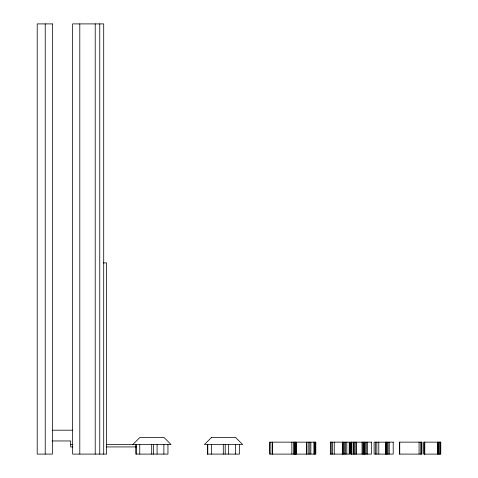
<?xml version="1.0" encoding="UTF-8"?>
<svg xmlns="http://www.w3.org/2000/svg" width="478" height="478" viewBox="0 0 478 478"><rect width="100%" height="100%" fill="white"/><g stroke="black" fill="none" stroke-linecap="round" stroke-linejoin="round"><path stroke-width="0.72" d="M132.818 444.54L139.988 437.37L163.888 437.37L171.058 444.54L106.385 444.54M103.29 262.9L106.576 262.9L106.576 454.1L72.632 454.1L72.632 23.9L103.702 23.9L103.702 454.1M52.694 430.2L72.59 430.2M52.09 440.955L70.678 440.955L70.678 446.93L72.907 446.93M330.184 442.15L349.466 442.15L349.442 454.1L330.184 454.1M371.316 442.15L371.388 454.1L350.894 454.1L350.894 442.15L371.388 442.15M70.678 444.54L72.907 444.54M106.385 446.93L136.14 446.93M440.561 442.15L440.561 454.1M439.234 442.15L439.234 454.1M438.756 442.15L438.756 454.1M438.039 442.15L438.039 454.1M437.693 442.15L437.693 454.1M424.781 442.15L424.781 454.1M424.273 442.15L424.273 454.1M424.076 442.15L424.076 454.1M421.626 442.15L421.626 454.1M420.765 442.15L420.765 454.1M419.075 442.15L419.075 454.1M399.733 442.15L399.733 454.1M389.247 442.15L389.247 454.1M388.082 442.15L388.082 454.1M387.162 442.15L387.162 454.1M386.505 442.15L386.505 454.1M386.11 442.15L386.11 454.1M385.979 442.15L385.979 454.1M385.889 442.15L385.889 454.1M378.791 442.15L378.791 454.1M376.837 442.15L376.837 454.1M375.355 442.15L375.355 454.1M367.427 442.15L367.427 454.1M366.256 442.15L366.256 454.1M365.21 442.15L365.21 454.1M364.469 442.15L364.469 454.1M364.021 442.15L364.021 454.1M363.824 442.15L363.824 454.1M362.951 442.15L362.951 454.1M362.043 442.15L362.043 454.1M356.403 442.15L356.403 454.1M355.805 442.15L355.805 454.1M354.395 442.15L354.395 454.1M353.415 442.15L353.415 454.1M353.248 442.15L353.248 454.1M351.778 442.15L351.778 454.1M351.641 442.15L351.641 454.1M351.151 442.15L351.151 454.1M350.918 442.15L350.918 454.1M349.209 442.15L349.209 454.1M346.789 442.15L346.789 454.1M345.534 442.15L345.534 454.1M344.333 442.15L344.333 454.1M343.413 442.15L343.413 454.1M342.756 442.15L342.756 454.1M342.362 442.15L342.362 454.1M342.326 442.15L342.326 454.1M334.247 442.15L334.247 454.1M332.467 442.15L332.467 454.1M331.2 442.15L331.2 454.1M330.435 442.15L330.435 454.1M315.217 442.15L315.217 454.1M314.661 442.15L314.661 454.1M313.915 442.15L313.915 454.1M310.855 442.15L310.855 454.1M309.78 442.15L309.78 454.1M308.19 442.15L308.19 454.1M306.745 442.15L306.745 454.1M306.464 442.15L306.416 454.1M296.031 442.15L296.031 454.1M295.984 442.15L295.984 454.1M295.864 442.15L295.864 454.1M295.028 442.15L295.028 454.1M294.699 442.15L294.699 454.1M294.412 442.15L294.412 454.1M293.558 442.15L293.558 454.1M291.861 442.15L291.861 454.1M272.52 442.15L272.52 454.1M272.149 442.15L272.149 454.1M270.094 442.15L270.094 454.1M239.544 444.54L239.544 454.1L207.518 454.1L207.554 444.54M235.481 444.54L235.481 454.1M228.669 444.54L228.669 454.1M225.204 444.54L225.204 454.1M223.292 444.54L223.292 454.1M211.342 444.54L211.342 454.1M207.763 444.54L207.763 454.1M207.661 444.54L207.661 454.1M167.951 444.54L167.951 454.1L135.925 454.1L135.925 444.54M163.888 444.54L163.888 454.1M157.077 444.54L157.077 454.1M153.611 444.54L153.611 454.1M151.699 444.54L151.699 454.1M139.749 444.54L139.749 454.1M136.164 444.54L136.164 454.1M99.759 23.9L99.759 454.1M95.218 23.9L95.218 454.1M79.802 23.9L79.802 454.1M45.225 23.9L45.225 454.1M211.581 437.37L204.411 444.54L242.651 444.54L235.481 437.37L211.581 437.37M52.395 23.9L37.218 23.9L37.218 454.1L52.395 454.1L52.395 23.9M315.803 442.15L269.717 442.15L269.717 454.1L315.803 454.1L315.803 442.15M393.215 442.15L374.119 442.15L374.119 454.1L393.215 454.1L393.197 442.15M421.907 442.15L399.357 442.15L399.357 454.1L421.907 454.1L421.907 442.15M440.782 442.15L423.962 442.15L423.962 454.1L440.782 454.1L440.782 442.15"/></g></svg>
